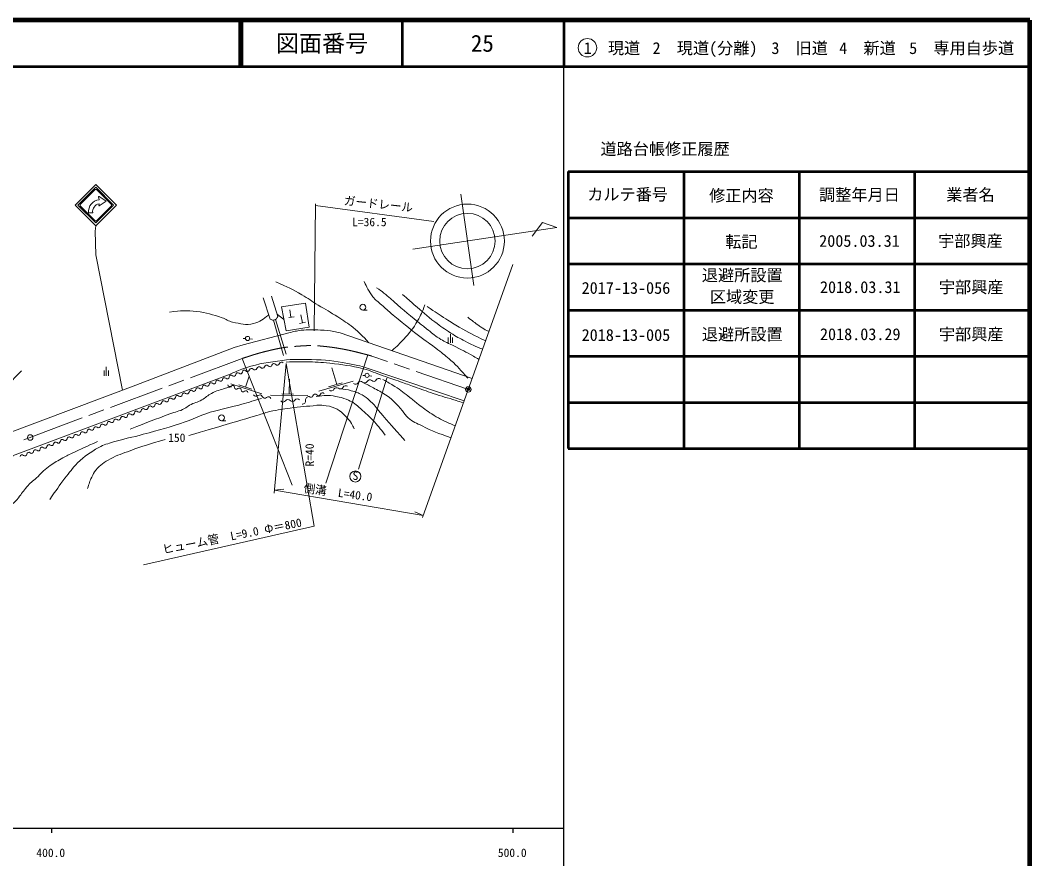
# Model space of a CAD drawing. Units: millimetres, scale not verified. Extents: x 40000 to 680000, y 20000 to 380000.
# Drawn here: x 461222 to 680000, y 198357 to 380000 of the extents above; entities that cross this region are included whole.
import ezdxf
from ezdxf.enums import TextEntityAlignment as Align

# ---------------------------------------------------------------- set-up
doc = ezdxf.new("R2010")
doc.units = ezdxf.units.MM
doc.header["$LTSCALE"] = 1000
doc.header["$PDMODE"] = 32
doc.header["$PDSIZE"] = 500
doc.linetypes.add('CHAIN', pattern=[18.5, 12, -1.5, 3.5, -1.5])
for name, color, linetype, lineweight in [('M-BGD', 7, 'Continuous', 13), ('M-BMK', 2, 'CHAIN', 13), ('M-STR-HTXT', 7, 'Continuous', 13), ('M-TTL', 2, 'Continuous', 140), ('M-TTL-BAND', 7, 'Continuous', 25), ('M-TTL-FRAM', 2, 'Continuous', 50), ('M-TTL-LINE', 7, 'Continuous', 50), ('M-TTL-TXT', 7, 'Continuous', 13)]:
    doc.layers.add(name, color=color, linetype=linetype, lineweight=lineweight)
doc.layers.add('M-OTRS', color=6, linetype='Continuous')
doc.styles.add('ＭＳ ゴシック', font='')
doc.styles.get('ＭＳ ゴシック').set_extended_font_data('MS Gothic')

msp = doc.modelspace()

# ---------------------------------------------------------------- linework, layer by layer
at = {"layer": 'M-BGD'}
for p, q in [((477455, 343363), (474188, 340096)), ((478214, 341772), (478326, 341120)), ((478307, 341833), (479869, 340833)), ((556696, 342305), (559509, 322502)), ((473148, 339948), (477603, 335493)), ((473742, 339948), (477603, 336087)), ((478276, 339828), (478326, 340228)), ((478370, 339771), (479869, 340833)), ((476054, 338282), (476944, 338282)), ((477445, 334308), (477603, 335493)), ((548433, 272316), (568005, 327076)), ((513889, 319847), (515384, 315220)), ((515712, 320197), (517028, 315840)), ((519843, 315674), (519650, 317297)), ((516093, 315061), (518303, 307394)), ((516571, 315207), (518864, 307628)), ((519415, 315623), (520599, 315764)), ((522408, 314454), (522060, 316176)), ((535475, 317191), (536382, 317191)), ((521721, 314315), (523029, 314580)), ((509554, 311058), (510039, 311026)), ((510927, 310968), (511547, 310928)), ((553972, 311251), (553972, 310094)), ((554444, 312006), (554444, 310094)), ((554916, 311251), (554916, 310094)), ((479412, 304140), (479412, 302982)), ((479884, 304895), (479884, 302982)), ((480356, 304140), (480356, 302982)), ((529859, 301094), (528788, 304728)), ((510044, 300532), (510851, 302926)), ((519514, 299019), (519573, 302225)), ((540645, 302466), (534499, 282733)), ((535457, 303062), (535942, 303030)), ((536830, 302972), (537450, 302931)), ((506836, 301252), (513566, 299102)), ((508620, 301012), (511393, 300077)), ((525928, 299616), (533382, 301789)), ((528046, 300560), (531006, 301433)), ((515482, 298775), (523544, 298681)), ((517889, 299049), (520428, 299002)), ((504851, 293227), (505758, 293227))]:
    msp.add_line(p, q, dxfattribs=at)
for points in [[(477603, 335493), (482058, 339948), (477603, 344403), (473148, 339948)], [(477603, 336087), (481464, 339948), (477603, 343809), (473742, 339948)], [(474188, 340096), (474188, 339799), (477455, 336532), (477752, 336532), (481018, 339799), (481018, 340096), (477752, 343363), (477455, 343363)], [(546336, 330390), (577530, 335064), (574428, 336179), (572185, 333216)], [(483398, 299873), (477620, 329190), (477445, 334308)], [(374368, 284148), (374492, 284148), (404389, 284904), (428824, 285062), (436341, 285113), (441212, 285466), (449596, 287548), (458247, 290433), (486265, 300948), (507615, 309081), (509515, 309657), (519415, 312266)], [(530570, 312282), (546427, 306800), (559172, 302364)], [(557445, 297531), (551438, 299551), (535311, 304983)], [(506755, 303363), (459560, 285607), (459745, 285677)]]:
    msp.add_lwpolyline(points, dxfattribs=at)
msp.add_lwpolyline([(517810, 317913), (523045, 318739), (523855, 313505), (518839, 312710)], close=True, dxfattribs=at)
for centre, radius in [((558137, 332159), 8000), ((558137, 332159), 6000), ((535475, 317839), 648), ((510488, 311065), 450), ((536391, 303069), 450), ((558335, 300022), 600), ((504851, 293875), 648), ((463395, 289610), 600), ((533856, 281169), 1200)]:
    msp.add_circle(centre, radius, dxfattribs=at)
for centre, radius, start, end in [((478274, 341782), 60.4, 57.38076, 189.69095), ((478628, 338551), 2587, 96.70317, 185.95551), ((478628, 338551), 1705, 100.20397, 189.06004), ((478335, 339820), 60.4, 172.87498, 305.31121), ((509784, 303774), 419, 44.44204, 176.84518), ((510444, 304370), 471, 219.95892, 344.05063), ((511349, 304111), 471, 39.95892, 164.05063), ((512071, 304716), 471, 219.95892, 344.05063), ((512976, 304457), 471, 39.95892, 164.05063), ((513697, 305062), 471, 219.95892, 344.05063), ((514602, 304803), 471, 39.95892, 164.05063), ((515324, 305408), 471, 219.95892, 344.05063), ((516229, 305149), 471, 39.95892, 164.05063), ((516950, 305753), 471, 219.95892, 344.05063), ((517855, 305495), 471, 39.95892, 164.05063), ((504043, 301611), 419, 44.44204, 176.84518), ((504641, 302198), 419, 224.44204, 356.84518), ((505478, 302152), 419, 44.44204, 176.84518), ((506077, 302739), 419, 224.44204, 356.84518), ((506913, 302693), 419, 44.44204, 176.84518), ((507512, 303280), 419, 224.44204, 356.84518), ((508349, 303234), 419, 44.44204, 176.84518), ((508947, 303821), 419, 224.44204, 356.84518), ((536956, 301486), 619, 45.60083, 152.43781), ((537822, 302370), 619, 225.60083, 332.43781), ((538919, 301797), 619, 45.60083, 152.43781), ((498250, 299399), 439, 46.39228, 175.32916), ((498857, 300036), 439, 226.39228, 355.32916), ((499732, 299964), 439, 46.39228, 175.32916), ((500335, 300576), 419, 224.44204, 356.84518), ((501172, 300530), 419, 44.44204, 176.84518), ((501770, 301117), 419, 224.44204, 356.84518), ((502607, 301070), 419, 44.44204, 176.84518), ((503206, 301657), 419, 224.44204, 356.84518), ((506643, 301071), 428, 183.12918, 314.01348), ((507238, 300456), 428, 3.12918, 134.01348), ((508092, 300502), 428, 183.12918, 314.01348), ((508687, 299887), 428, 3.12918, 134.01348), ((509541, 299934), 428, 183.12918, 314.01348), ((510136, 299318), 428, 3.12918, 134.01348), ((528638, 300312), 630, 229.5174, 335.32346), ((529783, 299786), 630, 49.5174, 155.32346), ((530601, 300744), 630, 229.5174, 335.32346), ((531746, 300218), 630, 49.5174, 155.32346), ((533896, 301747), 619, 225.60083, 332.43781), ((534993, 301174), 619, 45.60083, 152.43781), ((535859, 302058), 619, 225.60083, 332.43781), ((492323, 297141), 439, 46.39228, 175.32916), ((492929, 297777), 439, 226.39228, 355.32916), ((493805, 297705), 439, 46.39228, 175.32916), ((494411, 298342), 439, 226.39228, 355.32916), ((495287, 298270), 439, 46.39228, 175.32916), ((495893, 298906), 439, 226.39228, 355.32916), ((496769, 298835), 439, 46.39228, 175.32916), ((497375, 299471), 439, 226.39228, 355.32916), ((512341, 299105), 587, 203.11514, 313.03581), ((513142, 298247), 587, 23.11514, 133.03581), ((514222, 298708), 587, 203.11514, 313.03581), ((515023, 297849), 587, 23.11514, 133.03581), ((518196, 297935), 637, 220.73864, 325.87779), ((519252, 297220), 637, 40.73864, 145.87779), ((520218, 298052), 637, 220.73864, 325.87779), ((521273, 297337), 637, 40.73864, 145.87779), ((522303, 297617), 776, 269.3186, 4.00197), ((523850, 297725), 776, 89.3186, 184.00197), ((524222, 298796), 468, 219.15782, 343.62054), ((525120, 298532), 468, 39.15782, 163.62054), ((525846, 299123), 468, 219.15782, 343.62054), ((526744, 298859), 468, 39.15782, 163.62054), ((487001, 295518), 439, 226.39228, 355.32916), ((487877, 295446), 439, 46.39228, 175.32916), ((488483, 296083), 439, 226.39228, 355.32916), ((489359, 296011), 439, 46.39228, 175.32916), ((489965, 296647), 439, 226.39228, 355.32916), ((490841, 296576), 439, 46.39228, 175.32916), ((491447, 297212), 439, 226.39228, 355.32916), ((481102, 293254), 426, 225.36277, 356.48939), ((481953, 293202), 426, 45.36277, 176.48939), ((482555, 293824), 439, 226.39228, 355.32916), ((483431, 293752), 439, 46.39228, 175.32916), ((484037, 294388), 439, 226.39228, 355.32916), ((484913, 294317), 439, 46.39228, 175.32916), ((485519, 294953), 439, 226.39228, 355.32916), ((486395, 294882), 439, 46.39228, 175.32916), ((475300, 291036), 426, 225.36277, 356.48939), ((476151, 290984), 426, 45.36277, 176.48939), ((476751, 291591), 426, 225.36277, 356.48939), ((477602, 291538), 426, 45.36277, 176.48939), ((478201, 292145), 426, 225.36277, 356.48939), ((479052, 292093), 426, 45.36277, 176.48939), ((479651, 292700), 426, 225.36277, 356.48939), ((480502, 292648), 426, 45.36277, 176.48939), ((469499, 288818), 426, 225.36277, 356.48939), ((470350, 288765), 426, 45.36277, 176.48939), ((470949, 289372), 426, 225.36277, 356.48939), ((471800, 289320), 426, 45.36277, 176.48939), ((472399, 289927), 426, 225.36277, 356.48939), ((473251, 289875), 426, 45.36277, 176.48939), ((473850, 290481), 426, 225.36277, 356.48939), ((474701, 290429), 426, 45.36277, 176.48939), ((464548, 286547), 426, 45.36277, 176.48939), ((465148, 287154), 426, 225.36277, 356.48939), ((465999, 287102), 426, 45.36277, 176.48939), ((466598, 287708), 426, 225.36277, 356.48939), ((467449, 287656), 426, 45.36277, 176.48939), ((468048, 288263), 426, 225.36277, 356.48939), ((468900, 288211), 426, 45.36277, 176.48939), ((461648, 285438), 426, 45.36277, 176.48939), ((462247, 286045), 426, 225.36277, 356.48939), ((463098, 285992), 426, 45.36277, 176.48939), ((463697, 286599), 426, 225.36277, 356.48939)]:
    msp.add_arc(centre, radius, start, end, dxfattribs=at)
for points, knots in [([(516588, 323333), (519305, 322113), (520126, 321788), (522258, 320544), (523678, 319716), (524411, 319150), (525810, 318286), (527450, 317273), (528411, 316773), (530032, 315731), (531364, 314874), (532132, 314417), (533366, 313425), (534802, 312271), (535264, 311746), (536753, 310144)], [0, 0, 0, 0, 1, 1, 1, 2, 2, 2, 3, 3, 3, 4, 4, 4, 5, 5, 5, 5]), ([(535727, 323383), (536120, 322606), (536231, 322390), (536589, 321773), (536973, 321109), (537157, 320710), (537638, 320112), (538265, 319330), (538770, 319034), (539507, 318356), (540474, 317468), (540796, 317192), (542020, 316123)], [0, 0, 0, 0, 1, 1, 1, 2, 2, 2, 3, 3, 3, 4, 4, 4, 4]), ([(538433, 322033), (539215, 321522), (539445, 321375), (540053, 320898), (540616, 320456), (540894, 320164), (541438, 319700), (543765, 317712), (545028, 316549), (547415, 314633), (548169, 314028), (548600, 313700), (549365, 313109), (550385, 312321), (550893, 311788), (551982, 311099), (553066, 310415), (553518, 310215), (554903, 309604)], [0, 0, 0, 0, 1, 1, 1, 2, 2, 2, 3, 3, 3, 4, 4, 4, 5, 5, 5, 6, 6, 6, 6]), ([(544090, 320608), (545307, 319513), (545630, 319232), (546629, 318365), (548342, 316878), (549276, 316010), (551085, 314641), (552402, 313644), (553164, 313113), (554559, 312227), (555737, 311479), (556421, 311095), (557659, 310451), (559101, 309700), (559629, 309489), (561446, 308725)], [0, 0, 0, 0, 1, 1, 1, 2, 2, 2, 3, 3, 3, 4, 4, 4, 5, 5, 5, 5]), ([(541790, 308403), (543028, 309506), (543395, 309868), (544333, 310896), (545642, 312331), (546365, 313179), (547324, 314868), (548060, 316165), (548300, 316704), (548921, 318335)], [0, 0, 0, 0, 1, 1, 1, 2, 2, 2, 3, 3, 3, 3]), ([(549415, 317983), (551363, 316658), (551871, 316301), (553483, 315280), (554600, 314572), (555225, 314173), (556365, 313504), (558538, 312227), (559332, 311884), (562093, 310536)], [0, 0, 0, 0, 1, 1, 1, 2, 2, 2, 3, 3, 3, 3]), ([(493569, 316768), (496208, 317066), (497181, 317188), (499473, 316924), (501667, 316672), (502853, 316223), (504957, 315553), (505880, 315259), (506295, 314782), (507247, 314603), (509003, 314273), (510094, 313816), (511812, 314307), (513201, 314703), (513848, 315161), (515021, 316145)], [0, 0, 0, 0, 1, 1, 1, 2, 2, 2, 3, 3, 3, 4, 4, 4, 5, 5, 5, 5]), ([(515384, 315220), (515669, 315107), (515811, 315030), (516093, 315061), (516287, 315083), (516401, 315111), (516571, 315207), (516836, 315357), (516895, 315551), (517028, 315840)], [0, 0, 0, 0, 1, 1, 1, 2, 2, 2, 3, 3, 3, 3]), ([(562815, 312555), (562097, 312907), (561875, 312998), (561319, 313359), (561020, 313553), (560861, 313675), (560571, 313880), (559638, 314541), (559350, 314782), (558235, 315646)], [0, 0, 0, 0, 1, 1, 1, 2, 2, 2, 3, 3, 3, 3]), ([(519415, 312266), (520635, 312599), (521044, 312678), (522108, 312826), (523730, 313051), (524664, 312952), (526299, 312872), (527441, 312817), (528088, 312786), (529212, 312576), (529746, 312477), (529936, 312443), (530570, 312282)], [0, 0, 0, 0, 1, 1, 1, 2, 2, 2, 3, 3, 3, 4, 4, 4, 4]), ([(548662, 310811), (550149, 309805), (550564, 309525), (551731, 308630), (552863, 307762), (553490, 307263), (554551, 306309), (556093, 304922), (556564, 304333), (558212, 302461)], [0, 0, 0, 0, 1, 1, 1, 2, 2, 2, 3, 3, 3, 3]), ([(554903, 309604), (557101, 308475), (557688, 308196), (559433, 307219), (559913, 306950), (560071, 306865), (560659, 306524)], [0, 0, 0, 0, 1, 1, 1, 2, 2, 2, 2]), ([(535311, 304983), (533841, 305358), (533400, 305433), (532164, 305668), (529153, 306242), (527424, 306419), (524359, 306478), (521907, 306526), (520511, 306642), (518081, 306307), (514938, 305874), (513121, 305719), (510120, 304687), (508785, 304227), (508275, 304060), (506755, 303363)], [0, 0, 0, 0, 1, 1, 1, 2, 2, 2, 3, 3, 3, 4, 4, 4, 5, 5, 5, 5]), ([(518879, 305965), (520937, 306036), (521514, 306047), (523202, 306011), (525205, 305969), (526329, 305902), (528320, 305684), (531161, 305373), (532770, 305202), (535543, 304508), (537288, 304071), (538188, 303566), (539887, 302973), (541353, 302462), (542184, 302203), (543649, 301688), (544840, 301270), (545499, 301014), (546687, 300590), (548264, 300027), (549139, 299687), (550730, 299164), (552655, 298532), (553746, 298215), (555684, 297622), (556315, 297429), (556514, 297368), (557302, 297129)], [0, 0, 0, 0, 1, 1, 1, 2, 2, 2, 3, 3, 3, 4, 4, 4, 5, 5, 5, 6, 6, 6, 7, 7, 7, 8, 8, 8, 9, 9, 9, 9]), ([(461526, 304032), (460900, 303473), (460720, 303285), (460241, 302770), (459406, 301874), (459032, 301286), (458348, 300270), (457349, 298787), (456923, 297872), (456034, 296321), (455368, 295158), (455026, 294488), (454352, 293330), (453699, 292208), (453378, 291550), (452646, 290479), (451927, 289428), (451634, 289076), (450652, 287900)], [0, 0, 0, 0, 1, 1, 1, 2, 2, 2, 3, 3, 3, 4, 4, 4, 5, 5, 5, 6, 6, 6, 6]), ([(539784, 302183), (541048, 301505), (541411, 301294), (542412, 300657), (543747, 299807), (544425, 299226), (545684, 298268), (546407, 297718), (546767, 297353), (547491, 296804), (548604, 295958), (549205, 295443), (550399, 294716), (551849, 293832), (552680, 293349), (554241, 292680), (554739, 292467), (554911, 292386), (555526, 292160)], [0, 0, 0, 0, 1, 1, 1, 2, 2, 2, 3, 3, 3, 4, 4, 4, 5, 5, 5, 6, 6, 6, 6]), ([(507029, 300556), (506848, 300558), (506786, 300550), (506632, 300533), (506273, 300492), (506088, 300385), (505744, 300276), (504525, 299888), (503776, 299801), (502659, 299177), (501799, 298697), (501429, 298250), (500579, 297752), (499610, 297183), (498914, 297167), (497939, 296607), (497482, 296345), (497288, 296094), (496817, 295859), (495636, 295270), (494878, 295167), (493639, 294714), (490260, 293480), (489195, 293042), (485040, 291419)], [0, 0, 0, 0, 1, 1, 1, 2, 2, 2, 3, 3, 3, 4, 4, 4, 5, 5, 5, 6, 6, 6, 7, 7, 7, 8, 8, 8, 8]), ([(530521, 300137), (531637, 300036), (532016, 299999), (532941, 299753), (533899, 299499), (534432, 299302), (535308, 298839), (536009, 298469), (536340, 298152), (536939, 297634), (537805, 296887), (538061, 296503), (538881, 295443)], [0, 0, 0, 0, 1, 1, 1, 2, 2, 2, 3, 3, 3, 4, 4, 4, 4]), ([(535640, 301454), (536820, 300857), (537134, 300696), (538077, 300180), (539129, 299604), (539754, 299332), (540735, 298643), (542224, 297598), (542677, 296969), (544054, 295377)], [0, 0, 0, 0, 1, 1, 1, 2, 2, 2, 3, 3, 3, 3]), ([(467667, 276172), (469162, 278411), (469568, 279055), (470927, 280799), (471955, 282118), (472476, 282914), (473661, 284094), (475237, 285662), (476335, 286334), (478253, 287458), (479400, 288131), (480174, 288250), (481442, 288650), (483922, 289433), (485386, 289606), (487892, 290298), (491471, 291285), (493510, 291747), (497006, 292997), (498753, 293621), (499669, 294139), (501422, 294749), (504163, 295703), (505815, 295850), (508608, 296642), (510517, 297183), (511133, 297363), (513480, 298079)], [0, 0, 0, 0, 1, 1, 1, 2, 2, 2, 3, 3, 3, 4, 4, 4, 5, 5, 5, 6, 6, 6, 7, 7, 7, 8, 8, 8, 9, 9, 9, 9]), ([(525372, 298460), (526438, 298652), (526810, 298711), (527740, 298709), (528759, 298707), (529331, 298590), (530326, 298377), (531583, 298107), (533401, 297203), (533401, 297203), (533401, 297203), (533190, 297284), (533190, 297284)], [0, 0, 0, 0, 1, 1, 1, 2, 2, 2, 3, 3, 3, 4, 4, 4, 4]), ([(515268, 295252), (517404, 295634), (517986, 295729), (519738, 295972), (521984, 296284), (523257, 296346), (525512, 296585), (525512, 296585), (525512, 296585), (525512, 296585)], [0, 0, 0, 0, 1, 1, 1, 2, 2, 2, 3, 3, 3, 3]), ([(525512, 296585), (526383, 296674), (526767, 296622), (527558, 296502), (529426, 296218), (530461, 295513), (531806, 294186), (531918, 294075), (531974, 294036), (532086, 293895)], [0, 0, 0, 0, 1, 1, 1, 2, 2, 2, 3, 3, 3, 3]), ([(533401, 297203), (533973, 296715), (534119, 296584), (534576, 296182), (535783, 295120), (536499, 294562), (537609, 293399), (538763, 292188), (539131, 291695), (540338, 290098)], [0, 0, 0, 0, 1, 1, 1, 2, 2, 2, 3, 3, 3, 3]), ([(544054, 295377), (544517, 294668), (544743, 294418), (545279, 293891), (546259, 292927), (547104, 292760), (548317, 292115), (550655, 290872), (551614, 290616), (554595, 289556)], [0, 0, 0, 0, 1, 1, 1, 2, 2, 2, 3, 3, 3, 3]), ([(532086, 293895), (532556, 293343), (532724, 293164), (533031, 292628), (533274, 292204), (533352, 292029), (533561, 291496)], [0, 0, 0, 0, 1, 1, 1, 2, 2, 2, 2]), ([(475838, 278543), (476171, 279701), (476255, 280102), (476721, 281015), (477036, 281631), (477183, 282008), (477635, 282531), (478659, 283717), (479403, 284279), (480792, 285003), (482391, 285836), (483376, 286117), (485061, 286758), (487972, 287866), (489027, 288114), (492669, 289152)], [0, 0, 0, 0, 1, 1, 1, 2, 2, 2, 3, 3, 3, 4, 4, 4, 5, 5, 5, 5]), ([(478006, 288755), (475344, 287555), (474634, 287256), (472514, 286208), (471570, 285742), (471023, 285514), (470108, 284993), (469007, 284366), (468357, 284056), (467350, 283287), (466242, 282440), (465754, 281807), (464733, 280857), (463920, 280100), (463376, 279761), (462653, 278918), (461899, 278037), (461574, 277466), (460854, 276557), (460661, 276314), (460559, 276170), (460340, 275950), (459621, 275225), (459110, 274919), (458213, 274431), (457590, 274091), (457179, 274014), (456484, 273870), (455866, 273742), (455495, 273652), (454872, 273753), (453434, 273987), (452770, 274616), (451437, 275202), (449978, 275844), (449207, 276311), (447721, 276884), (446342, 277417), (445578, 277797), (444122, 278053), (442700, 278303), (441874, 278210), (440430, 278263), (438277, 278342), (437070, 278410), (434915, 278380), (433500, 278360), (432709, 278275), (431293, 278240), (429615, 278198), (428668, 278113), (426994, 278240), (426122, 278306), (425537, 278094), (424774, 278520), (424573, 278633), (424471, 278679), (424283, 278847)], [0, 0, 0, 0, 1, 1, 1, 2, 2, 2, 3, 3, 3, 4, 4, 4, 5, 5, 5, 6, 6, 6, 7, 7, 7, 8, 8, 8, 9, 9, 9, 10, 10, 10, 11, 11, 11, 12, 12, 12, 13, 13, 13, 14, 14, 14, 15, 15, 15, 16, 16, 16, 17, 17, 17, 18, 18, 18, 19, 19, 19, 19])]:
    msp.add_open_spline(points, degree=3, knots=knots, dxfattribs=at)
for points in [[(516883, 316319), (517619, 315740), (517619, 315740), (518354, 315160)], [(542020, 316123), (545341, 313467), (545341, 313467), (548662, 310811)], [(538881, 295443), (541709, 292205), (541709, 292205), (544536, 288968)], [(497790, 290046), (505163, 292212), (505163, 292212), (512536, 294379)], [(512536, 294379), (513902, 294815), (513902, 294815), (515268, 295252)]]:
    msp.add_open_spline(points, degree=3, dxfattribs=at)
at = {"layer": 'M-BMK'}
msp.add_line((558335, 300022), (537440, 307246), dxfattribs=at)
msp.add_lwpolyline([(509354, 306739), (473263, 293347), (460923, 288675)], dxfattribs=at)
msp.add_open_spline([(537440, 307246), (536367, 307549), (536077, 307622), (535199, 307845), (533424, 308297), (532424, 308542), (530619, 308858), (529384, 309074), (528688, 309174), (527441, 309310), (526259, 309438), (525592, 309498), (524403, 309512), (523216, 309527), (522550, 309473), (521366, 309387), (520072, 309294), (519342, 309259), (518063, 309045), (516793, 308832), (516091, 308657), (514838, 308359), (512665, 307842), (511944, 307575), (509354, 306739)], degree=3, knots=[0, 0, 0, 0, 1, 1, 1, 2, 2, 2, 3, 3, 3, 4, 4, 4, 5, 5, 5, 6, 6, 6, 7, 7, 7, 8, 8, 8, 8], dxfattribs=at)
at = {"layer": 'M-OTRS'}
msp.add_point((558335, 300022), dxfattribs=at)
at = {"layer": 'M-STR-HTXT'}
for p, q in [((525224, 340229), (524908, 312725)), ((525220, 339842), (550825, 336420)), ((509354, 306739), (520143, 279255)), ((527466, 279713), (536518, 307503)), ((518857, 305611), (516292, 277562)), ((516351, 278210), (518342, 278394)), ((516351, 278210), (548572, 272706)), ((548572, 272706), (546757, 273540))]:
    msp.add_line(p, q, dxfattribs=at)
msp.add_lwpolyline([(487944, 262011), (524928, 270381), (518857, 305611)], dxfattribs=at)
at = {"layer": 'M-TTL'}
for p, q in [((680000, 380000), (40000, 380000)), ((680000, 20000), (680000, 380000))]:
    msp.add_line(p, q, dxfattribs=at)
at = {"layer": 'M-TTL-BAND'}
for p, q in [((579000, 20000), (579000, 370000)), ((40000, 205000), (579000, 205000)), ((468000, 205000), (468000, 204000)), ((568000, 205000), (568000, 204000))]:
    msp.add_line(p, q, dxfattribs=at)
at = {"layer": 'M-TTL-FRAM'}
for p, q in [((580000, 347197), (580000, 287197)), ((580000, 347197), (680000, 347197)), ((580000, 287197), (680000, 287197))]:
    msp.add_line(p, q, dxfattribs=at)
at = {"layer": 'M-TTL-LINE'}
for p, q in [((508747, 380000), (508747, 370000)), ((509247, 380000), (509247, 370000)), ((543997, 380000), (543997, 370000)), ((579000, 380000), (579000, 370000)), ((40000, 370000), (680000, 370000)), ((605000, 347197), (605000, 287197)), ((630000, 347197), (630000, 287197)), ((655000, 347197), (655000, 287197)), ((580000, 337197), (680000, 337197)), ((580000, 327197), (680000, 327197)), ((580000, 317197), (680000, 317197)), ((580000, 307197), (680000, 307197)), ((580000, 297197), (680000, 297197))]:
    msp.add_line(p, q, dxfattribs=at)
at = {"layer": 'M-TTL-TXT'}
msp.add_circle((584147, 374034), 2000, dxfattribs=at)

# ---------------------------------------------------------------- texts
at = {"layer": 'M-BGD', "style": 'ＭＳ ゴシック'}
msp.add_text('150', height=1833, dxfattribs=at).set_placement((493287, 288099), align=Align.BOTTOM_LEFT)
msp.add_text('S', height=1833, dxfattribs=at).set_placement((533864, 279867), align=Align.BOTTOM_CENTER)
at = {"layer": 'M-STR-HTXT', "style": 'ＭＳ ゴシック'}
for s, rotation, p in [('ガードレール', 353.997, (531239, 339500)), ('R=40', 90.399, (525419, 283343)), ('側溝\u3000L=40.0', 352.225, (522472, 277256)), ('ヒューム管\u3000L=9.0 Φ＝800', 11.172, (492336, 263872))]:
    msp.add_text(s, height=1833, rotation=rotation, dxfattribs=at).set_placement(p, align=Align.BOTTOM_LEFT)
msp.add_text('L=36.5', height=1833, dxfattribs=at).set_placement((533142, 334829), align=Align.BOTTOM_LEFT)
at = {"layer": 'M-TTL-BAND', "style": 'ＭＳ ゴシック'}
for s, p in [('400.0', (467844, 198195)), ('500.0', (567844, 198195))]:
    msp.add_text(s, height=1833, dxfattribs=at).set_placement(p, align=Align.BOTTOM_CENTER)
at = {"layer": 'M-TTL-TXT', "style": 'ＭＳ ゴシック'}
for s, height, p in [('図面番号', 3666, (526622, 375000)), ('25', 3666, (561372, 375000)), ('1\u3000現道', 2566, (589448, 373958)), ('2\u3000現道(分離)', 2566, (609619, 373958)), ('3\u3000旧道', 2566, (630121, 373958)), ('4\u3000新道', 2566, (644824, 373958)), ('5\u3000専用自歩道', 2566, (665228, 373958)), ('道路台帳修正履歴', 2566, (600968, 352113)), ('カルテ番号', 2566, (592839, 342277)), ('修正内容', 2566, (617509, 342023)), ('調整年月日', 2566, (643089, 342197)), ('業者名', 2566, (667134, 342197)), ('転記', 2566, (617509, 332023)), ('2005.03.31', 2566, (643089, 332197)), ('宇部興産', 2566, (667134, 332197)), ('退避所設置', 2566, (617678, 324765)), ('宇部興産', 2566, (667303, 322186)), ('2017-13-056', 2566, (592483, 322012)), ('区域変更', 2566, (617678, 320070)), ('2018.03.31', 2566, (643257, 322186)), ('2018-13-005', 2566, (592483, 311812)), ('退避所設置', 2566, (617678, 311969)), ('2018.03.29', 2566, (643257, 311986)), ('宇部興産', 2566, (667303, 311986))]:
    msp.add_text(s, height=height, dxfattribs=at).set_placement(p, align=Align.MIDDLE_CENTER)

doc.saveas('drawing.dxf')
